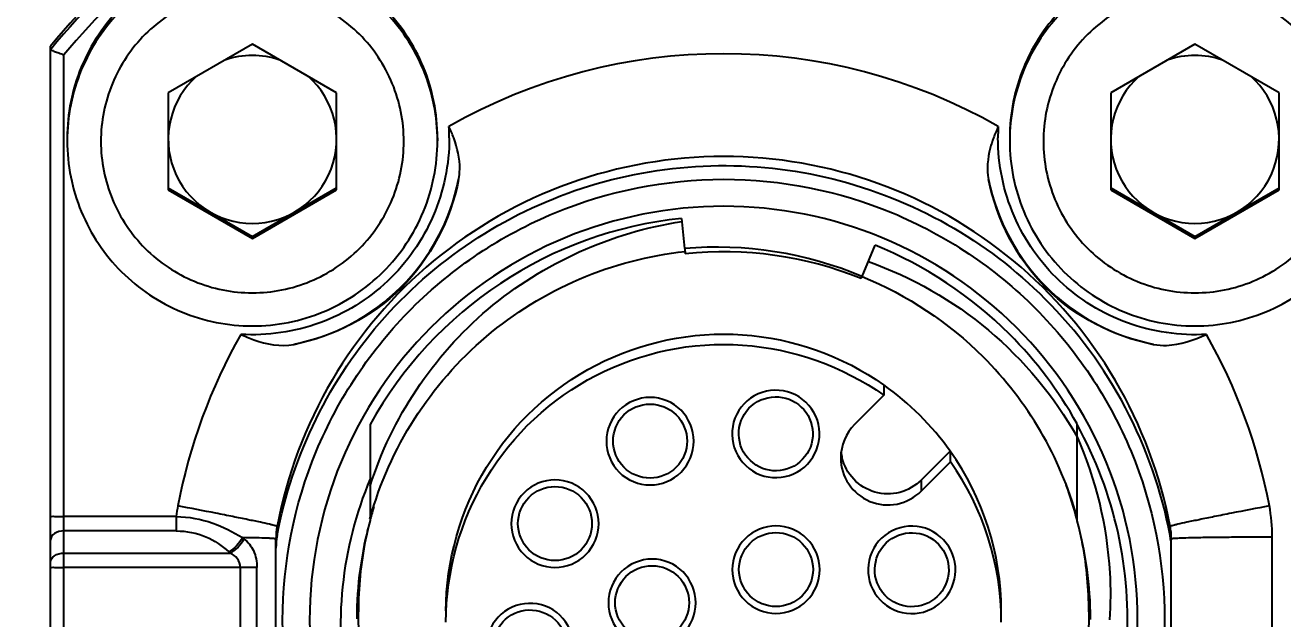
# Model space of a CAD drawing. Header units: millimetres. Extents: x 5828 to 6704, y 123 to 421.
# Drawn here: x 6384.736 to 6385.67, y 190.325 to 190.766 of the extents above; entities that cross this region are included whole.
import ezdxf
from ezdxf import colors
from ezdxf.entities.mleader import LeaderData, LeaderLine
from ezdxf.math import Vec2, Vec3

# ---------------------------------------------------------------- set-up
doc = ezdxf.new("R2010")
doc.units = ezdxf.units.MM
for name, color, linetype in [('外形图', 7, 'Continuous'), ('多重引线', 7, 'Continuous'), ('尺寸标注', 7, 'Continuous')]:
    doc.layers.add(name, color=color, linetype=linetype)
doc.styles.get("Standard").update_dxf_attribs({"font": 'msyh.ttc'})
doc.styles.add('微软雅黑', font='msyh.ttc', dxfattribs={"height": 1.5})
doc.dimstyles.new('尺寸标注_1_20比例', dxfattribs={"dimtxt": 1.5, "dimasz": 1.25, "dimexe": 0.5, "dimexo": 0.4, "dimgap": 0.5, "dimtad": 1, "dimdec": 1, "dimlfac": 20, "dimdsep": 46, "dimtxsty": '微软雅黑', "dimcen": 0.09, "dimadec": 0, "dimazin": 0, "dimtp": 0.01, "dimtm": 0.01, "dimtfac": 1, "dimtdec": 1, "dimtofl": 0, "dimtmove": 0, "dimatfit": 3, "dimfxl": 1, "dimtolj": 1, "dimarcsym": 0})

# ---------------------------------------------------------------- blocks, each defined once
blk = doc.blocks.new('*D1099')
at = {"layer": 'Defpoints', "color": 0}
for p in [(6385.30447, 191.54881), (6370.13537, 186.94951), (6385.30451, 186.94951)]:
    blk.add_point(p, dxfattribs=at)
at = {"layer": '尺寸标注', "color": 0, "lineweight": -2}
for p, q in [((6384.90447, 191.54881), (6369.63537, 191.54881)), ((6370.13537, 190.29881), (6370.13537, 188.19951)), ((6384.90451, 186.94951), (6369.63537, 186.94951))]:
    blk.add_line(p, q, dxfattribs=at)
at = {"layer": '尺寸标注', "color": 0}
for points in [[(6370.34371, 190.29881), (6369.92704, 190.29881), (6370.13537, 191.54881)], [(6369.92704, 188.19951), (6370.34371, 188.19951), (6370.13537, 186.94951)]]:
    blk.add_solid(points, dxfattribs=at)
at = {"layer": '尺寸标注', "color": 0, "insert": (6368.8616, 189.3315), "char_height": 1.5, "attachment_point": 5, "rotation": 90, "style": '微软雅黑'}
blk.add_mtext('\\A1;\\A1;{\\fAlibaba PuHuiTi 3.0 55 Regular|b0|i0|c134|p18;92}', dxfattribs=at)

msp = doc.modelspace()

# ---------------------------------------------------------------- linework, layer by layer
at = {"layer": '外形图', "linetype": 'ByBlock'}
for p, q in [((6384.75449, 189.91754), (6384.75449, 190.75073)), ((6384.90449, 190.75212), (6384.84199, 190.71604)), ((6384.96699, 190.71604), (6384.90449, 190.75212)), ((6385.60449, 190.75212), (6385.54199, 190.71604)), ((6385.66699, 190.71604), (6385.60449, 190.75212)), ((6384.76449, 189.92099), (6384.76449, 190.74427)), ((6384.84199, 190.71604), (6384.84199, 190.64388)), ((6384.96699, 190.64388), (6384.96699, 190.71604)), ((6385.54199, 190.71604), (6385.54199, 190.64388)), ((6385.66699, 190.64388), (6385.66699, 190.71604)), ((6384.76699, 190.68258), (6384.76699, 190.68039)), ((6385.04199, 190.68258), (6385.04199, 190.68039)), ((6385.46699, 190.68258), (6385.46699, 190.68039)), ((6384.84199, 190.64549), (6384.90449, 190.60941)), ((6384.84199, 190.64388), (6384.90449, 190.6078)), ((6384.90449, 190.60941), (6384.96699, 190.64549)), ((6384.90449, 190.6078), (6384.96699, 190.64388)), ((6385.54199, 190.64549), (6385.60449, 190.60941)), ((6385.54199, 190.64388), (6385.60449, 190.6078)), ((6385.60449, 190.60941), (6385.66699, 190.64549)), ((6385.60449, 190.6078), (6385.66699, 190.64388)), ((6385.22313, 190.62278), (6385.22553, 190.60042)), ((6384.90449, 190.6078), (6384.90449, 190.60941)), ((6385.60449, 190.6078), (6385.60449, 190.60941)), ((6385.22558, 190.60042), (6385.22601, 190.59645)), ((6385.35737, 190.57952), (6385.36697, 190.60281)), ((6385.35657, 190.57817), (6385.35716, 190.57961)), ((6385.35737, 190.57952), (6385.35716, 190.57961)), ((6385.37321, 190.49925), (6385.37351, 190.49904)), ((6385.37347, 190.49898), (6385.37347, 190.49143)), ((6385.37347, 190.49143), (6385.35172, 190.46969)), ((6384.99199, 190.46968), (6384.99199, 190.39846)), ((6385.51699, 190.39809), (6385.51699, 190.4702)), ((6385.51683, 190.46092), (6385.51699, 190.46063)), ((6385.40122, 190.4284), (6385.42268, 190.44987)), ((6385.40122, 190.4202), (6385.42296, 190.44195)), ((6385.42296, 190.44195), (6385.42296, 190.44946)), ((6385.40122, 190.4284), (6385.40122, 190.4202)), ((6384.84793, 190.40133), (6384.76449, 190.40133)), ((6384.84793, 190.40133), (6384.84793, 190.39065)), ((6384.92286, 190.38717), (6384.92286, 190.39398)), ((6385.58612, 190.39398), (6385.58612, 190.38717)), ((6384.84793, 190.39065), (6384.76449, 190.39065)), ((6384.92199, 190.27112), (6384.92199, 190.3847)), ((6385.58699, 190.27112), (6385.58699, 190.3847)), ((6385.66199, 190.27925), (6385.66199, 190.38601)), ((6384.76449, 190.37416), (6384.88801, 190.37416)), ((6384.89572, 190.36347), (6384.76449, 190.36347)), ((6384.89572, 190.30091), (6384.89572, 190.36347)), ((6384.90791, 190.3008), (6384.90791, 190.36337)), ((6384.98199, 190.32528), (6384.98199, 190.32539)), ((6385.52699, 190.32495), (6385.52699, 190.32544))]:
    msp.add_line(p, q, dxfattribs=at)
for centre, radius, start, end in [((6385.2554, 190.33442), 0.65133, 129.72199, 140.26928), ((6385.2554, 190.33175), 0.65133, 129.72199, 140.26928), ((6385.25527, 190.33171), 0.64115, 130.0423, 139.94897), ((6385.25371, 190.33171), 0.64115, 40.05103, 49.9577), ((6385.25449, 190.33253), 0.41254, 60.36323, 119.63677), ((6384.9045, 190.68157), 0.06249, 131.55573, 48.44427), ((6385.6045, 190.68157), 0.06249, 131.55573, 48.44427), ((6384.90462, 190.68258), 0.14612, 359.99922, 3.34248), ((6385.56879, 190.64032), 0.12143, 155.2809, 159.64243), ((6385.60436, 190.68258), 0.14612, 176.65748, 180.00074), ((6384.9045, 190.68242), 0.15624, 281.32202, 348.66933), ((6385.60448, 190.68242), 0.15624, 191.33067, 258.67798), ((6385.25448, 190.32442), 0.3, 95.99751, 151.03977), ((6385.24939, 190.32458), 0.27686, 67.0925, 94.9453), ((6385.25462, 190.32541), 0.27255, 68.03394, 96.02661), ((6385.25456, 190.3245), 0.33743, 10.70343, 45.00514), ((6385.25704, 190.33167), 0.41519, 150.42344, 169.23509), ((6385.25337, 190.32357), 0.30166, 29.08345, 44.96491), ((6385.25241, 190.33185), 0.41469, 10.77476, 29.58641), ((6385.25478, 190.32744), 0.27221, 15.51065, 45.02509), ((6385.25347, 190.32955), 0.20769, 35.43505, 54.69306), ((6385.25459, 190.32447), 0.2999, 355.97299, 28.96067), ((6385.25455, 190.33062), 0.20619, 0.1579, 35.36657), ((6385.37646, 190.45315), 0.035, 186.74677, 193.1824), ((6385.25454, 190.32298), 0.2062, 0.0004, 35.23444), ((6385.2544, 190.33057), 0.27134, 14.74593, 20.28383), ((6384.972, 190.38608), 0.125, 169.33588, 172.99324), ((6385.25445, 190.33061), 0.27121, 163.28282, 165.3295), ((6385.53588, 190.38591), 0.12611, 0.04197, 10.72154), ((6384.97209, 190.38469), 0.0501, 169.30792, 179.98805), ((6385.25593, 190.32511), 0.27394, 164.46994, 179.94221), ((6385.25452, 190.33061), 0.27122, 14.56621, 14.74436), ((6385.25333, 190.32478), 0.27366, 0.13794, 15.53856), ((6385.5369, 190.38469), 0.05009, 0.01161, 10.69108), ((6384.85469, 190.32785), 0.07168, 52.55945, 53.76558), ((6384.97215, 190.37787), 0.05016, 169.31506, 179.99574), ((6385.25445, 190.33062), 0.27121, 166.84956, 168.66969), ((6385.25453, 190.33061), 0.27121, 10.58176, 12.10774), ((6385.53683, 190.37787), 0.05016, 0.00425, 10.68363), ((6384.84634, 190.33044), 0.0604, 46.37467, 47.62678), ((6385.25508, 190.33056), 0.27184, 168.68352, 179.98636), ((6385.25399, 190.33057), 0.27175, 0.01123, 10.57043)]:
    msp.add_arc(centre, radius, start, end, dxfattribs=at)
for points, knots in [([(6385.04199, 190.68258), (6385.04199, 190.70046), (6385.03483, 190.73661), (6385.00425, 190.78231), (6384.95848, 190.8129), (6384.90449, 190.82363), (6384.8505, 190.8129), (6384.80473, 190.78231), (6384.77415, 190.73661), (6384.76699, 190.70046), (6384.76699, 190.68258)], [0, 0, 0, 0, 0.124991, 0.249988, 0.374991, 0.5, 0.625009, 0.750012, 0.875009, 1, 1, 1, 1]), ([(6385.04199, 190.68039), (6385.04199, 190.69827), (6385.03483, 190.73443), (6385.00425, 190.78012), (6384.95848, 190.81072), (6384.90449, 190.82145), (6384.8505, 190.81072), (6384.80473, 190.78012), (6384.77415, 190.73443), (6384.76699, 190.69827), (6384.76699, 190.68039)], [0, 0, 0, 0, 0.124991, 0.249988, 0.374991, 0.5, 0.625009, 0.750012, 0.875009, 1, 1, 1, 1]), ([(6385.74199, 190.68258), (6385.74199, 190.70046), (6385.73483, 190.73661), (6385.70425, 190.78231), (6385.65848, 190.8129), (6385.60449, 190.82363), (6385.5505, 190.8129), (6385.50473, 190.78231), (6385.47415, 190.73661), (6385.46699, 190.70046), (6385.46699, 190.68258)], [0, 0, 0, 0, 0.124991, 0.249988, 0.374991, 0.5, 0.625009, 0.750012, 0.875009, 1, 1, 1, 1]), ([(6385.74199, 190.68039), (6385.74199, 190.69827), (6385.73483, 190.73443), (6385.70425, 190.78012), (6385.65848, 190.81072), (6385.60449, 190.82145), (6385.5505, 190.81072), (6385.50473, 190.78012), (6385.47415, 190.73443), (6385.46699, 190.69827), (6385.46699, 190.68039)], [0, 0, 0, 0, 0.124991, 0.249988, 0.374991, 0.5, 0.625009, 0.750012, 0.875009, 1, 1, 1, 1]), ([(6385.01699, 190.67996), (6385.01699, 190.69459), (6385.01113, 190.72417), (6384.98611, 190.76156), (6384.94866, 190.78659), (6384.90449, 190.79537), (6384.86032, 190.78659), (6384.82287, 190.76156), (6384.79785, 190.72417), (6384.79199, 190.69459), (6384.79199, 190.67996)], [0, 0, 0, 0, 0.124991, 0.249987, 0.374991, 0.5, 0.625009, 0.750013, 0.875009, 1, 1, 1, 1]), ([(6385.71699, 190.67996), (6385.71699, 190.69459), (6385.71113, 190.72417), (6385.68611, 190.76156), (6385.64866, 190.78659), (6385.60449, 190.79537), (6385.56032, 190.78659), (6385.52287, 190.76156), (6385.49785, 190.72417), (6385.49199, 190.69459), (6385.49199, 190.67996)], [0, 0, 0, 0, 0.124991, 0.249987, 0.374991, 0.5, 0.625009, 0.750013, 0.875009, 1, 1, 1, 1]), ([(6384.75449, 190.74807), (6384.75449, 190.74778), (6384.7561, 190.74772), (6384.75768, 190.74661), (6384.76099, 190.74562), (6384.76325, 190.74472), (6384.76449, 190.74427)], [0, 0, 0, 0, 0.082389, 0.306355, 0.628935, 1, 1, 1, 1]), ([(6384.76699, 190.68039), (6384.76699, 190.66251), (6384.77415, 190.62636), (6384.80473, 190.58066), (6384.8505, 190.55007), (6384.90449, 190.53933), (6384.95848, 190.55007), (6385.00425, 190.58066), (6385.03483, 190.62636), (6385.04199, 190.66251), (6385.04199, 190.68039)], [0, 0, 0, 0, 0.124994, 0.249992, 0.374994, 0.5, 0.625006, 0.750008, 0.875006, 1, 1, 1, 1]), ([(6384.79199, 190.67996), (6384.79199, 190.66533), (6384.79785, 190.63575), (6384.82287, 190.59836), (6384.86032, 190.57333), (6384.90449, 190.56455), (6384.94866, 190.57333), (6384.98611, 190.59836), (6385.01113, 190.63575), (6385.01699, 190.66533), (6385.01699, 190.67996)], [0, 0, 0, 0, 0.124991, 0.249987, 0.374991, 0.5, 0.625009, 0.750013, 0.875009, 1, 1, 1, 1]), ([(6385.05074, 190.68258), (6385.05074, 190.66286), (6385.04255, 190.62296), (6385.00764, 190.57324), (6384.95595, 190.5413), (6384.91564, 190.53545), (6384.89595, 190.5366)], [0, 0, 0, 0, 0.249981, 0.499974, 0.749982, 1, 1, 1, 1]), ([(6385.0577, 190.65172), (6385.0582, 190.65421), (6385.05929, 190.66465), (6385.05678, 190.67515), (6385.05407, 190.68256)], [0, 0, 0, 0, 0.243778, 1, 1, 1, 1]), ([(6385.45494, 190.68256), (6385.45401, 190.68003), (6385.45077, 190.67016), (6385.44978, 190.65929), (6385.45128, 190.65172)], [0, 0, 0, 0, 0.259088, 1, 1, 1, 1]), ([(6385.61303, 190.5366), (6385.59334, 190.53545), (6385.55303, 190.5413), (6385.50134, 190.57324), (6385.46644, 190.62296), (6385.45824, 190.66286), (6385.45824, 190.68258)], [0, 0, 0, 0, 0.250018, 0.500026, 0.750019, 1, 1, 1, 1]), ([(6385.46699, 190.68039), (6385.46699, 190.66251), (6385.47415, 190.62636), (6385.50473, 190.58066), (6385.5505, 190.55007), (6385.60449, 190.53933), (6385.65848, 190.55007), (6385.70425, 190.58066), (6385.73483, 190.62636), (6385.74199, 190.66251), (6385.74199, 190.68039)], [0, 0, 0, 0, 0.124994, 0.249992, 0.374994, 0.5, 0.625006, 0.750008, 0.875006, 1, 1, 1, 1]), ([(6385.49199, 190.67996), (6385.49199, 190.66533), (6385.49785, 190.63575), (6385.52287, 190.59836), (6385.56032, 190.57333), (6385.60449, 190.56455), (6385.64866, 190.57333), (6385.68611, 190.59836), (6385.71113, 190.63575), (6385.71699, 190.66533), (6385.71699, 190.67996)], [0, 0, 0, 0, 0.124991, 0.249987, 0.374991, 0.5, 0.625009, 0.750013, 0.875009, 1, 1, 1, 1]), ([(6385.58612, 190.39398), (6385.57893, 190.43203), (6385.55105, 190.50626), (6385.47419, 190.59636), (6385.37126, 190.65517), (6385.25449, 190.67557), (6385.13773, 190.65517), (6385.03479, 190.59636), (6384.95793, 190.50626), (6384.93005, 190.43203), (6384.92286, 190.39398)], [0, 0, 0, 0, 0.124992, 0.249989, 0.374992, 0.5, 0.625008, 0.750011, 0.875008, 1, 1, 1, 1]), ([(6384.92286, 190.38717), (6384.92851, 190.41705), (6384.94804, 190.47559), (6384.99969, 190.55209), (6385.06998, 190.61203), (6385.15375, 190.65093), (6385.24488, 190.66599), (6385.33672, 190.65608), (6385.42251, 190.62198), (6385.47163, 190.58463), (6385.49314, 190.56313)], [0, 0, 0, 0, 0.124989, 0.249983, 0.374981, 0.499984, 0.62499, 0.749997, 0.875, 1, 1, 1, 1]), ([(6385.02291, 190.0928), (6384.99279, 190.12291), (6384.94395, 190.19586), (6384.91849, 190.32432), (6384.94404, 190.45292), (6385.01689, 190.56191), (6385.12589, 190.63475), (6385.25451, 190.66029), (6385.38299, 190.63483), (6385.45594, 190.586), (6385.48606, 190.55589)], [0, 0, 0, 0, 0.124996, 0.249988, 0.374979, 0.499975, 0.624979, 0.749988, 0.874996, 1, 1, 1, 1]), ([(6385.0577, 190.65172), (6385.05176, 190.62187), (6385.02232, 190.56426), (6384.96467, 190.5349), (6384.93518, 190.52922)], [0, 0, 0, 0, 0.503326, 1, 1, 1, 1]), ([(6385.5738, 190.52922), (6385.54432, 190.5349), (6385.48666, 190.56426), (6385.45722, 190.62187), (6385.45128, 190.65172)], [0, 0, 0, 0, 0.496676, 1, 1, 1, 1]), ([(6385.47194, 190.54172), (6385.44366, 190.57), (6385.37517, 190.61586), (6385.25453, 190.63977), (6385.13375, 190.61579), (6385.0314, 190.5474), (6384.96299, 190.44506), (6384.93901, 190.3243), (6384.96292, 190.20368), (6385.00879, 190.1352), (6385.03708, 190.10692)], [0, 0, 0, 0, 0.125003, 0.250012, 0.375021, 0.500025, 0.625021, 0.750013, 0.875004, 1, 1, 1, 1]), ([(6384.99199, 190.42405), (6385.00777, 190.47422), (6385.06964, 190.56726), (6385.17135, 190.61251), (6385.22338, 190.62049)], [0, 0, 0, 0, 0.499809, 1, 1, 1, 1]), ([(6384.99185, 190.3997), (6384.99906, 190.42578), (6385.02145, 190.47609), (6385.07564, 190.53808), (6385.14564, 190.58143), (6385.19892, 190.59532), (6385.22582, 190.59817)], [0, 0, 0, 0, 0.250024, 0.500037, 0.750032, 1, 1, 1, 1]), ([(6385.36198, 190.59072), (6385.39425, 190.57934), (6385.45514, 190.54456), (6385.49987, 190.49064), (6385.51683, 190.46092)], [0, 0, 0, 0, 0.49997, 1, 1, 1, 1]), ([(6385.48606, 190.55589), (6385.51618, 190.52577), (6385.56502, 190.45283), (6385.59049, 190.32437), (6385.56495, 190.19576), (6385.49209, 190.08677), (6385.38308, 190.01393), (6385.25446, 189.98839), (6385.12598, 190.01385), (6385.05303, 190.06269), (6385.02291, 190.0928)], [0, 0, 0, 0, 0.124996, 0.249988, 0.374979, 0.499975, 0.624979, 0.749988, 0.874996, 1, 1, 1, 1]), ([(6384.89596, 190.5366), (6384.89913, 190.53514), (6384.9114, 190.52995), (6384.92545, 190.52734), (6384.93518, 190.52922)], [0, 0, 0, 0, 0.260909, 1, 1, 1, 1]), ([(6385.03708, 190.10692), (6385.06535, 190.07865), (6385.13386, 190.0328), (6385.25448, 190.0089), (6385.37524, 190.03289), (6385.47758, 190.10128), (6385.54598, 190.2036), (6385.56997, 190.32435), (6385.54607, 190.44496), (6385.50022, 190.51345), (6385.47194, 190.54172)], [0, 0, 0, 0, 0.125003, 0.250012, 0.375021, 0.500025, 0.625021, 0.750013, 0.875004, 1, 1, 1, 1]), ([(6385.04824, 190.33119), (6385.04834, 190.36821), (6385.0695, 190.44375), (6385.15497, 190.523), (6385.26904, 190.54695), (6385.34292, 190.52056), (6385.37321, 190.49925)], [0, 0, 0, 0, 0.249973, 0.499969, 0.749986, 1, 1, 1, 1]), ([(6385.5738, 190.52922), (6385.57699, 190.5286), (6385.59054, 190.52766), (6385.60375, 190.53234), (6385.61303, 190.5366)], [0, 0, 0, 0, 0.241183, 1, 1, 1, 1]), ([(6385.04824, 190.32299), (6385.04824, 190.36008), (6385.06927, 190.43583), (6385.15483, 190.51535), (6385.26915, 190.53935), (6385.34316, 190.51283), (6385.37347, 190.49143)], [0, 0, 0, 0, 0.249979, 0.499976, 0.74999, 1, 1, 1, 1]), ([(6385.23238, 190.45729), (6385.23238, 190.46558), (6385.22535, 190.48285), (6385.19988, 190.49325), (6385.17441, 190.48285), (6385.16738, 190.46558), (6385.16738, 190.45729)], [0, 0, 0, 0, 0.249987, 0.5, 0.750013, 1, 1, 1, 1]), ([(6385.30193, 190.494), (6385.29394, 190.49622), (6385.27541, 190.49406), (6385.25858, 190.4723), (6385.2618, 190.44498), (6385.27657, 190.43359), (6385.28456, 190.43138)], [0, 0, 0, 0, 0.250018, 0.500014, 0.749996, 1, 1, 1, 1]), ([(6385.28589, 190.43628), (6385.27913, 190.43816), (6385.26664, 190.4478), (6385.26391, 190.47091), (6385.27815, 190.48932), (6385.29383, 190.49115), (6385.30059, 190.48927)], [0, 0, 0, 0, 0.250005, 0.499986, 0.749981, 1, 1, 1, 1]), ([(6385.28456, 190.43138), (6385.29254, 190.42916), (6385.31107, 190.43132), (6385.3279, 190.45308), (6385.32468, 190.4804), (6385.30991, 190.49179), (6385.30193, 190.494)], [0, 0, 0, 0, 0.250018, 0.500014, 0.749996, 1, 1, 1, 1]), ([(6385.30059, 190.48927), (6385.30735, 190.4874), (6385.31984, 190.47776), (6385.32257, 190.45465), (6385.30833, 190.43624), (6385.29265, 190.43441), (6385.28589, 190.43628)], [0, 0, 0, 0, 0.250005, 0.499986, 0.749981, 1, 1, 1, 1]), ([(6385.17238, 190.45738), (6385.17238, 190.46439), (6385.17833, 190.47901), (6385.19988, 190.4878), (6385.22143, 190.47901), (6385.22738, 190.46439), (6385.22738, 190.45738)], [0, 0, 0, 0, 0.249987, 0.5, 0.750013, 1, 1, 1, 1]), ([(6385.54134, 190.3247), (6385.54211, 190.33632), (6385.54234, 190.38279), (6385.53106, 190.42923), (6385.51699, 190.46102)], [0, 0, 0, 0, 0.250878, 1, 1, 1, 1]), ([(6385.16738, 190.45729), (6385.16738, 190.449), (6385.17441, 190.43173), (6385.19988, 190.42133), (6385.22535, 190.43173), (6385.23238, 190.449), (6385.23238, 190.45729)], [0, 0, 0, 0, 0.249987, 0.5, 0.750013, 1, 1, 1, 1]), ([(6385.22738, 190.45738), (6385.22738, 190.45036), (6385.22143, 190.43575), (6385.19988, 190.42695), (6385.17833, 190.43575), (6385.17238, 190.45036), (6385.17238, 190.45738)], [0, 0, 0, 0, 0.249987, 0.5, 0.750013, 1, 1, 1, 1]), ([(6385.34147, 190.44494), (6385.34147, 190.43817), (6385.34563, 190.4243), (6385.36228, 190.41071), (6385.38367, 190.40854), (6385.39643, 190.41541), (6385.40122, 190.4202)], [0, 0, 0, 0, 0.24998, 0.499979, 0.749994, 1, 1, 1, 1]), ([(6385.40122, 190.4284), (6385.39688, 190.42407), (6385.38566, 190.41762), (6385.36641, 190.41788), (6385.34992, 190.4278), (6385.34379, 190.4392), (6385.34239, 190.44517)], [0, 0, 0, 0, 0.250004, 0.500017, 0.750019, 1, 1, 1, 1]), ([(6384.99199, 190.42941), (6384.98131, 190.40394), (6384.96738, 190.3495), (6384.971, 190.26556), (6384.99851, 190.18618), (6385.03133, 190.1406), (6385.05051, 190.12072)], [0, 0, 0, 0, 0.249987, 0.499983, 0.749988, 1, 1, 1, 1]), ([(6385.16173, 190.39602), (6385.16173, 190.40431), (6385.1547, 190.42159), (6385.12923, 190.43198), (6385.10377, 190.42159), (6385.09673, 190.40431), (6385.09673, 190.39602)], [0, 0, 0, 0, 0.249987, 0.5, 0.750013, 1, 1, 1, 1]), ([(6385.10173, 190.39611), (6385.10173, 190.40312), (6385.10769, 190.41774), (6385.12923, 190.42654), (6385.15078, 190.41774), (6385.15673, 190.40312), (6385.15673, 190.39611)], [0, 0, 0, 0, 0.249987, 0.5, 0.750013, 1, 1, 1, 1]), ([(6384.92286, 190.39398), (6384.92286, 190.39412), (6384.92215, 190.39422), (6384.9213, 190.3946), (6384.91943, 190.39501), (6384.91583, 190.3959), (6384.90965, 190.39723), (6384.90062, 190.39913), (6384.88958, 190.40137), (6384.87222, 190.40481), (6384.85856, 190.40744), (6384.84916, 190.40922)], [0, 0, 0, 0, 0.005381, 0.020134, 0.044251, 0.077524, 0.170192, 0.294604, 0.445986, 0.618525, 1, 1, 1, 1]), ([(6385.65983, 190.40922), (6385.65042, 190.40744), (6385.63676, 190.40481), (6385.6194, 190.40137), (6385.60836, 190.39913), (6385.59934, 190.39723), (6385.59315, 190.3959), (6385.58955, 190.39501), (6385.58768, 190.3946), (6385.58683, 190.39422), (6385.58612, 190.39412), (6385.58612, 190.39398)], [0, 0, 0, 0, 0.381475, 0.554014, 0.705396, 0.829808, 0.922476, 0.955749, 0.979866, 0.994619, 1, 1, 1, 1]), ([(6384.75449, 190.40151), (6384.75449, 190.40125), (6384.75606, 190.4017), (6384.75758, 190.40121), (6384.76094, 190.4014), (6384.76321, 190.40133), (6384.76449, 190.40133)], [0, 0, 0, 0, 0.076384, 0.293146, 0.617464, 1, 1, 1, 1]), ([(6384.84793, 190.40133), (6384.85711, 190.40112), (6384.87456, 190.39807), (6384.89014, 190.39003), (6384.89706, 190.38567)], [0, 0, 0, 0, 0.528862, 1, 1, 1, 1]), ([(6385.09673, 190.39602), (6385.09673, 190.38773), (6385.10377, 190.37046), (6385.12923, 190.36006), (6385.1547, 190.37046), (6385.16173, 190.38773), (6385.16173, 190.39602)], [0, 0, 0, 0, 0.249987, 0.5, 0.750013, 1, 1, 1, 1]), ([(6385.15673, 190.39611), (6385.15673, 190.38909), (6385.15078, 190.37448), (6385.12923, 190.36568), (6385.10769, 190.37448), (6385.10173, 190.38909), (6385.10173, 190.39611)], [0, 0, 0, 0, 0.249987, 0.5, 0.750013, 1, 1, 1, 1]), ([(6385.29338, 190.39437), (6385.28509, 190.39437), (6385.26782, 190.38734), (6385.25741, 190.36187), (6385.26782, 190.33641), (6385.28509, 190.32938), (6385.29338, 190.32938)], [0, 0, 0, 0, 0.250014, 0.5, 0.749986, 1, 1, 1, 1]), ([(6385.29338, 190.32938), (6385.30167, 190.32938), (6385.31895, 190.33641), (6385.32935, 190.36187), (6385.31895, 190.38734), (6385.30167, 190.39437), (6385.29338, 190.39437)], [0, 0, 0, 0, 0.250014, 0.5, 0.749986, 1, 1, 1, 1]), ([(6385.42553, 190.37041), (6385.42332, 190.3784), (6385.41192, 190.39317), (6385.38461, 190.39638), (6385.36284, 190.37956), (6385.36068, 190.36103), (6385.3629, 190.35305)], [0, 0, 0, 0, 0.249995, 0.500014, 0.750019, 1, 1, 1, 1]), ([(6384.76449, 190.39065), (6384.76204, 190.39065), (6384.75751, 190.38976), (6384.75449, 190.38561), (6384.75449, 190.3837)], [0, 0, 0, 0, 0.562669, 1, 1, 1, 1]), ([(6384.84793, 190.39065), (6384.85544, 190.39065), (6384.86996, 190.38787), (6384.88203, 190.37963), (6384.88705, 190.37506)], [0, 0, 0, 0, 0.524873, 1, 1, 1, 1]), ([(6384.92199, 190.3847), (6384.92199, 190.38484), (6384.92114, 190.38481), (6384.92018, 190.38505), (6384.91799, 190.3851), (6384.91384, 190.38533), (6384.90669, 190.38549), (6384.90057, 190.38562), (6384.89706, 190.38567)], [0, 0, 0, 0, 0.017422, 0.067138, 0.14907, 0.262385, 0.577926, 1, 1, 1, 1]), ([(6384.89827, 190.38477), (6384.90124, 190.38249), (6384.90645, 190.37589), (6384.90791, 190.36767), (6384.90791, 190.36337)], [0, 0, 0, 0, 0.465028, 1, 1, 1, 1]), ([(6385.29338, 190.33446), (6385.28637, 190.33446), (6385.27175, 190.34041), (6385.26295, 190.36196), (6385.27175, 190.38351), (6385.28637, 190.38945), (6385.29338, 190.38945)], [0, 0, 0, 0, 0.250014, 0.5, 0.749986, 1, 1, 1, 1]), ([(6385.29338, 190.38945), (6385.3004, 190.38945), (6385.31501, 190.38351), (6385.32381, 190.36196), (6385.31501, 190.34041), (6385.3004, 190.33446), (6385.29338, 190.33446)], [0, 0, 0, 0, 0.250014, 0.5, 0.749986, 1, 1, 1, 1]), ([(6385.36772, 190.35447), (6385.36584, 190.36123), (6385.36767, 190.3769), (6385.38608, 190.39114), (6385.4092, 190.38842), (6385.41884, 190.37592), (6385.42072, 190.36917)], [0, 0, 0, 0, 0.249982, 0.499986, 0.750005, 1, 1, 1, 1]), ([(6385.66199, 190.38601), (6385.65242, 190.38601), (6385.63853, 190.38596), (6385.62086, 190.3858), (6385.60963, 190.38565), (6385.60045, 190.38545), (6385.59414, 190.38529), (6385.59049, 190.38508), (6385.58857, 190.38502), (6385.58773, 190.38481), (6385.58699, 190.38482), (6385.58699, 190.3847)], [0, 0, 0, 0, 0.382459, 0.55525, 0.706712, 0.831029, 0.923433, 0.956514, 0.980402, 0.994893, 1, 1, 1, 1]), ([(6384.75449, 190.36721), (6384.75449, 190.36912), (6384.75751, 190.37326), (6384.76204, 190.37416), (6384.76449, 190.37416)], [0, 0, 0, 0, 0.437331, 1, 1, 1, 1]), ([(6384.89572, 190.36347), (6384.89557, 190.36581), (6384.89392, 190.37042), (6384.89003, 190.3732), (6384.88801, 190.37416)], [0, 0, 0, 0, 0.511628, 1, 1, 1, 1]), ([(6385.23386, 190.33722), (6385.23386, 190.34551), (6385.22683, 190.36278), (6385.20136, 190.37318), (6385.1759, 190.36278), (6385.16887, 190.34551), (6385.16887, 190.33722)], [0, 0, 0, 0, 0.249987, 0.5, 0.750013, 1, 1, 1, 1]), ([(6385.3629, 190.35305), (6385.36512, 190.34506), (6385.37651, 190.33029), (6385.40383, 190.32708), (6385.42559, 190.3439), (6385.42775, 190.36243), (6385.42553, 190.37041)], [0, 0, 0, 0, 0.249995, 0.500014, 0.750019, 1, 1, 1, 1]), ([(6385.42072, 190.36917), (6385.42259, 190.36241), (6385.42076, 190.34673), (6385.40235, 190.3325), (6385.37923, 190.33522), (6385.36959, 190.34771), (6385.36772, 190.35447)], [0, 0, 0, 0, 0.249982, 0.499986, 0.750005, 1, 1, 1, 1]), ([(6384.75449, 190.36365), (6384.75449, 190.36339), (6384.75606, 190.36384), (6384.75758, 190.36335), (6384.76094, 190.36355), (6384.76321, 190.36347), (6384.76449, 190.36347)], [0, 0, 0, 0, 0.076384, 0.293145, 0.617461, 1, 1, 1, 1]), ([(6384.90791, 190.36337), (6384.90711, 190.36338), (6384.90305, 190.36346), (6384.89899, 190.36347), (6384.89572, 190.36347)], [0, 0, 0, 0, 0.196602, 1, 1, 1, 1]), ([(6385.17387, 190.33731), (6385.17387, 190.34432), (6385.17982, 190.35894), (6385.20136, 190.36773), (6385.22291, 190.35894), (6385.22886, 190.34432), (6385.22886, 190.33731)], [0, 0, 0, 0, 0.249987, 0.5, 0.750013, 1, 1, 1, 1]), ([(6385.14292, 190.30855), (6385.14186, 190.31677), (6385.13266, 190.333), (6385.10607, 190.34004), (6385.08215, 190.32646), (6385.0774, 190.30843), (6385.07846, 190.30021)], [0, 0, 0, 0, 0.24999, 0.500007, 0.750017, 1, 1, 1, 1]), ([(6385.52574, 190.33062), (6385.52574, 190.29535), (6385.51162, 190.22402), (6385.45128, 190.13388), (6385.36099, 190.07352), (6385.25449, 190.05235), (6385.14799, 190.07352), (6385.0577, 190.13388), (6384.99737, 190.22402), (6384.98324, 190.29535), (6384.98324, 190.33062)], [0, 0, 0, 0, 0.124993, 0.24999, 0.374993, 0.5, 0.625007, 0.75001, 0.875007, 1, 1, 1, 1]), ([(6385.08342, 190.30093), (6385.08252, 190.30789), (6385.08654, 190.32315), (6385.10678, 190.33464), (6385.12928, 190.32868), (6385.13706, 190.31495), (6385.13796, 190.30799)], [0, 0, 0, 0, 0.249984, 0.499993, 0.75001, 1, 1, 1, 1]), ([(6385.16887, 190.33722), (6385.16887, 190.32893), (6385.1759, 190.31166), (6385.20136, 190.30126), (6385.22683, 190.31166), (6385.23386, 190.32893), (6385.23386, 190.33722)], [0, 0, 0, 0, 0.249987, 0.5, 0.750013, 1, 1, 1, 1]), ([(6385.22886, 190.33731), (6385.22886, 190.33029), (6385.22291, 190.31568), (6385.20136, 190.30688), (6385.17982, 190.31568), (6385.17387, 190.33029), (6385.17387, 190.33731)], [0, 0, 0, 0, 0.249987, 0.5, 0.750013, 1, 1, 1, 1])]:
    msp.add_open_spline(points, degree=3, knots=knots, dxfattribs=at)
for points in [[(6384.88472, 190.74085), (6384.89722, 190.74502), (6384.91176, 190.74502), (6384.92426, 190.74085)], [(6385.58472, 190.74085), (6385.59722, 190.74502), (6385.61176, 190.74502), (6385.62426, 190.74085)], [(6385.05407, 190.68256), (6385.053, 190.68546), (6385.05178, 190.68829), (6385.05049, 190.6911)], [(6385.4668, 190.53674), (6385.43858, 190.56495), (6385.40397, 190.58786), (6385.36697, 190.60281)], [(6385.3574, 190.57958), (6385.39067, 190.56603), (6385.42177, 190.54539), (6385.44718, 190.52001)], [(6385.35172, 190.46969), (6385.3454, 190.46338), (6385.34147, 190.45387), (6385.34147, 190.44494)], [(6384.89706, 190.38567), (6384.89488, 190.38132), (6384.89128, 190.37746), (6384.88705, 190.37506)], [(6384.89827, 190.38477), (6384.89606, 190.38037), (6384.89233, 190.3765), (6384.88801, 190.37416)]]:
    msp.add_open_spline(points, degree=3, dxfattribs=at)

# ---------------------------------------------------------------- dimensions: what is measured, and where the dimension line sits
at = {"layer": '尺寸标注'}
dim = msp.add_linear_dim(base=(6370.13537, 186.94951), p1=(6385.30447, 191.54881), p2=(6385.30451, 186.94951), angle=90, text='\\A1;{\\fAlibaba PuHuiTi 3.0 55 Regular|b0|i0|c134|p18;<>}', dimstyle='尺寸标注_1_20比例', dxfattribs=at)
dim.commit()
dim.dimension.update_dxf_attribs({"geometry": '*D1099', "text_midpoint": (6370.13537, 189.3315), "dimtype": 160})

# ---------------------------------------------------------------- leaders
at = {"layer": '多重引线'}
ml = msp.add_multileader_mtext('Standard', dxfattribs=at)
ml.set_content('{\\fAlibaba PuHuiTi 3.0 65 Medium|b0|i0|c134|p18;2×M4 depth8}')
ml.set_leader_properties(linetype='ByLayer')
ml.build(insert=Vec2(0, 0))
ml.multileader.update_dxf_attribs({"text_left_attachment_type": 5, "text_right_attachment_type": 5, "dogleg_length": 2, "arrow_head_size": 1.25})
ctx = ml.context
ctx.base_point, ctx.char_height, ctx.arrow_head_size, ctx.landing_gap_size, ctx.plane_origin = Vec3(6379.31188, 199.96573), 1.5, 1.25, 0.5, Vec3(6398.18476, 190.47512)
ctx.left_attachment, ctx.right_attachment, ctx.text_align_type = 5, 5, 2
notes = []
notes.append((ctx, [(0, (1, 1, 0), (6395.56764, 199.96573), (-1, 0), 2, [(0, [(6399.05449, 190.03363)], 0, [])])]))
ctx.mtext.insert, ctx.mtext.alignment, ctx.mtext.flow_direction = Vec3(6393.06764, 202.04066), 3, 5
for ctx, leaders in notes:
    for number, flags, end, landing, length, lines in leaders:
        leader = LeaderData()
        leader.index, (leader.has_last_leader_line, leader.has_dogleg_vector, leader.attachment_direction) = number, flags
        leader.last_leader_point, leader.dogleg_vector, leader.dogleg_length = Vec3(end), Vec3(landing), length
        for number, points, colour, breaks in lines:
            line = LeaderLine()
            line.index, line.vertices, line.color, line.breaks = number, Vec3.list(points), colors.encode_raw_color(colour), breaks
            leader.lines.append(line)
        ctx.leaders.append(leader)

doc.saveas('drawing.dxf')
